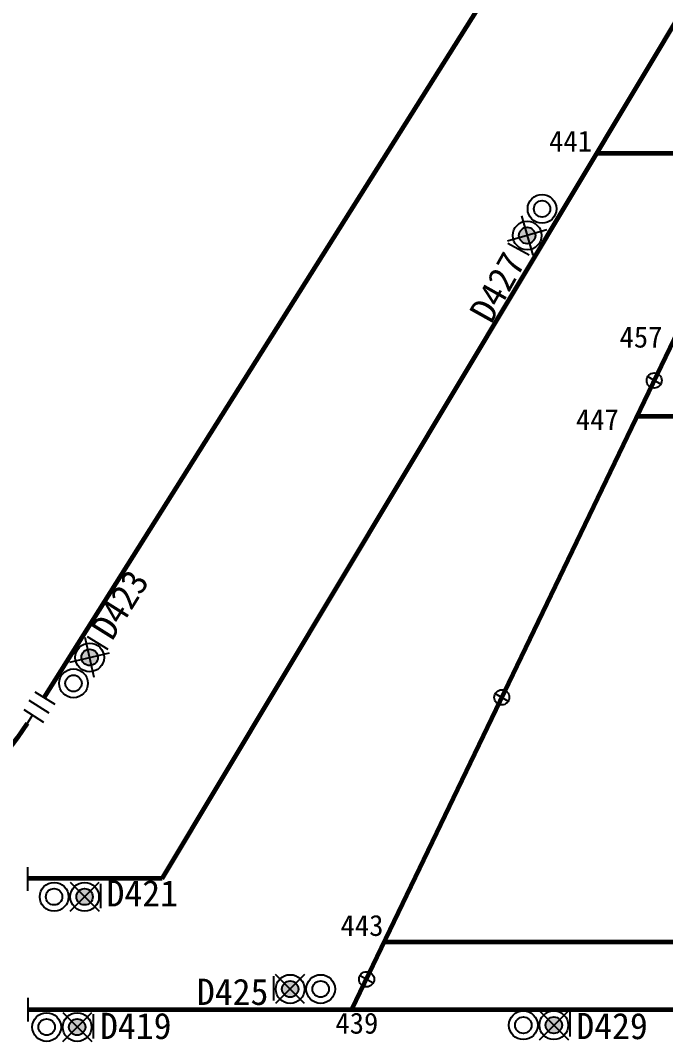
# Model space of a CAD drawing. Header units: millimetres. Extents: x -17381 to -15684, y 1883 to 2345.
# Drawn here: x -17232.55 to -17207.99, y 2019.73 to 2058.59 of the extents above; entities that cross this region are included whole.
import ezdxf

# ---------------------------------------------------------------- set-up
doc = ezdxf.new("R2010")
doc.units = ezdxf.units.MM
doc.layers.add('1', color=1, linetype='Continuous')
doc.layers.add('站台', color=7, linetype='Continuous')
doc.styles.get("Standard").update_dxf_attribs({"font": ''})
doc.styles.add('宋体', font='')
doc.styles.get('Standard').set_extended_font_data('SimSun')
doc.styles.get('宋体').set_extended_font_data('SimSun')

# ---------------------------------------------------------------- blocks, each defined once
blk = doc.blocks.new('qxjyj')
at = {"layer": '1', "color": 1}
blk.add_line((0, 1.6), (0, -1.6), dxfattribs=at)
blk.add_circle((-0.01, 0), 1.6, dxfattribs=at)

msp = doc.modelspace()

# ---------------------------------------------------------------- hatches: boundary and pattern name
at = {"lineweight": -3}
h = msp.add_hatch(color=5, dxfattribs=at)
h.paths.add_polyline_path([(-17213.347, 2050.705), (-17213.262, 2050.404), (-17213.562, 2050.319, -0.414214)])
h.paths.add_polyline_path([(-17213.262, 2050.404), (-17213.347, 2050.705, -0.198912), (-17213.109, 2050.677, -0.198912), (-17212.961, 2050.489)])
h.paths.add_polyline_path([(-17213.262, 2050.404), (-17212.961, 2050.489, -0.414214), (-17213.177, 2050.104)])
h.paths.add_polyline_path([(-17213.562, 2050.319), (-17213.262, 2050.404), (-17213.177, 2050.104, -0.198912), (-17213.414, 2050.132, -0.198912)])
h = msp.add_hatch(color=5, dxfattribs=at)
h.paths.add_polyline_path([(-17230.217, 2034.278), (-17229.913, 2034.349), (-17229.983, 2034.653, 0.414214)])
h.paths.add_polyline_path([(-17229.913, 2034.349), (-17230.217, 2034.278, 0.198912), (-17230.079, 2034.084, 0.198912), (-17229.843, 2034.045)])
h.paths.add_polyline_path([(-17229.913, 2034.349), (-17229.843, 2034.045, 0.414214), (-17229.609, 2034.419)])
h.paths.add_polyline_path([(-17229.983, 2034.653), (-17229.913, 2034.349), (-17229.609, 2034.419, 0.198912), (-17229.748, 2034.613, 0.198912)])
h = msp.add_hatch(color=5, dxfattribs=at)
h.paths.add_polyline_path([(-17230.325, 2025.463), (-17230.105, 2025.242), (-17229.884, 2025.463, 0.414214)])
h.paths.add_polyline_path([(-17230.105, 2025.242), (-17230.325, 2025.463, 0.198912), (-17230.417, 2025.242, 0.198912), (-17230.325, 2025.021)])
h.paths.add_polyline_path([(-17230.105, 2025.242), (-17230.325, 2025.021, 0.414214), (-17229.884, 2025.021)])
h.paths.add_polyline_path([(-17229.884, 2025.463), (-17230.105, 2025.242), (-17229.884, 2025.021, 0.198912), (-17229.793, 2025.242, 0.198912)])
h = msp.add_hatch(color=5, dxfattribs=at)
h.paths.add_polyline_path([(-17222.062, 2021.951), (-17222.282, 2021.731), (-17222.503, 2021.951, -0.414214)])
h.paths.add_polyline_path([(-17222.282, 2021.731), (-17222.062, 2021.951, -0.198912), (-17221.97, 2021.731, -0.198912), (-17222.062, 2021.51)])
h.paths.add_polyline_path([(-17222.282, 2021.731), (-17222.062, 2021.51, -0.414214), (-17222.503, 2021.51)])
h.paths.add_polyline_path([(-17222.503, 2021.951), (-17222.282, 2021.731), (-17222.503, 2021.51, -0.198912), (-17222.594, 2021.731, -0.198912)])
h = msp.add_hatch(color=5, dxfattribs=at)
h.paths.add_polyline_path([(-17230.609, 2020.505), (-17230.389, 2020.284), (-17230.168, 2020.505, 0.414214)])
h.paths.add_polyline_path([(-17230.389, 2020.284), (-17230.609, 2020.505, 0.198912), (-17230.701, 2020.284, 0.198912), (-17230.609, 2020.063)])
h.paths.add_polyline_path([(-17230.389, 2020.284), (-17230.609, 2020.063, 0.414214), (-17230.168, 2020.063)])
h.paths.add_polyline_path([(-17230.168, 2020.505), (-17230.389, 2020.284), (-17230.168, 2020.063, 0.198912), (-17230.077, 2020.284, 0.198912)])
h = msp.add_hatch(color=5, dxfattribs=at)
h.paths.add_polyline_path([(-17212.466, 2020.576), (-17212.246, 2020.356), (-17212.025, 2020.576, 0.414214)])
h.paths.add_polyline_path([(-17212.246, 2020.356), (-17212.466, 2020.576, 0.198912), (-17212.558, 2020.356, 0.198912), (-17212.466, 2020.135)])
h.paths.add_polyline_path([(-17212.246, 2020.356), (-17212.466, 2020.135, 0.414214), (-17212.025, 2020.135)])
h.paths.add_polyline_path([(-17212.025, 2020.576), (-17212.246, 2020.356), (-17212.025, 2020.135, 0.198912), (-17211.934, 2020.356, 0.198912)])

# ---------------------------------------------------------------- linework, layer by layer
at = {"color": 6, "lineweight": 60}
for p, q in [((-17210.613, 2053.541), (-17198.302, 2053.541)), ((-17227.148, 2025.937), (-17232.273, 2025.937))]:
    msp.add_line(p, q, dxfattribs=at)
at = {"lineweight": -3}
for p, q in [((-17213.474, 2051.155), (-17213.049, 2049.654)), ((-17212.511, 2050.617), (-17214.012, 2050.192)), ((-17213.186, 2049.65), (-17213.993, 2050.101)), ((-17229.738, 2033.589), (-17230.089, 2035.109)), ((-17229.215, 2034.645), (-17230, 2035.136)), ((-17230.673, 2034.173), (-17229.153, 2034.524)), ((-17231.998, 2033.046), (-17231.237, 2032.566)), ((-17231.451, 2032.228), (-17232.212, 2032.708)), ((-17232.425, 2032.37), (-17231.664, 2031.889)), ((-17232.273, 2026.37), (-17232.273, 2025.47)), ((-17230.656, 2024.69), (-17229.553, 2025.794)), ((-17230.656, 2025.794), (-17229.553, 2024.69)), ((-17229.483, 2024.807), (-17229.483, 2025.733)), ((-17222.904, 2021.296), (-17222.904, 2022.222)), ((-17221.731, 2021.179), (-17222.834, 2022.282)), ((-17221.731, 2022.282), (-17222.834, 2021.179)), ((-17232.272, 2021.394), (-17232.272, 2020.494)), ((-17212.797, 2019.804), (-17211.694, 2020.907)), ((-17212.797, 2020.907), (-17211.694, 2019.804)), ((-17230.94, 2019.732), (-17229.837, 2020.835)), ((-17230.94, 2020.835), (-17229.837, 2019.732)), ((-17229.767, 2019.849), (-17229.767, 2020.775)), ((-17211.624, 2019.921), (-17211.624, 2020.846))]:
    msp.add_line(p, q, dxfattribs=at)
at = {"color": 5, "lineweight": -3}
for p, q in [((-17213.474, 2051.155), (-17213.049, 2049.654)), ((-17212.511, 2050.617), (-17214.012, 2050.192)), ((-17229.738, 2033.589), (-17230.089, 2035.109)), ((-17230.673, 2034.173), (-17229.153, 2034.524)), ((-17230.656, 2025.794), (-17229.553, 2024.69)), ((-17230.656, 2024.69), (-17229.553, 2025.794)), ((-17221.731, 2022.282), (-17222.834, 2021.179)), ((-17221.731, 2021.179), (-17222.834, 2022.282)), ((-17212.797, 2020.907), (-17211.694, 2019.804)), ((-17212.797, 2019.804), (-17211.694, 2020.907)), ((-17230.94, 2020.835), (-17229.837, 2019.732)), ((-17230.94, 2019.732), (-17229.837, 2020.835))]:
    msp.add_line(p, q, dxfattribs=at)
at = {"color": 124, "lineweight": -3}
for p, q in [((-17213.262, 2050.404), (-17213.262, 2050.404)), ((-17213.262, 2050.404), (-17213.262, 2050.404)), ((-17229.913, 2034.349), (-17229.913, 2034.349)), ((-17229.913, 2034.349), (-17229.913, 2034.349)), ((-17230.105, 2025.242), (-17230.105, 2025.242)), ((-17230.105, 2025.242), (-17230.105, 2025.242)), ((-17222.282, 2021.731), (-17222.282, 2021.731)), ((-17222.282, 2021.731), (-17222.282, 2021.731)), ((-17230.389, 2020.284), (-17230.389, 2020.284)), ((-17230.389, 2020.284), (-17230.389, 2020.284)), ((-17212.246, 2020.356), (-17212.246, 2020.356)), ((-17212.246, 2020.356), (-17212.246, 2020.356))]:
    msp.add_line(p, q, dxfattribs=at)
at = {"color": 1, "lineweight": 60}
for p, q in [((-17209.075, 2043.528), (-17142.197, 2043.528)), ((-17218.698, 2023.528), (-17138.893, 2023.528)), ((-17232.272, 2020.954), (-17140.716, 2020.954))]:
    msp.add_line(p, q, dxfattribs=at)
at = {"lineweight": -3}
for centre, radius in [((-17212.695, 2051.418), 0.546), ((-17212.695, 2051.418), 0.312), ((-17230.528, 2033.364), 0.546), ((-17230.528, 2033.364), 0.312), ((-17231.266, 2025.242), 0.546), ((-17231.266, 2025.242), 0.312), ((-17221.121, 2021.731), 0.546), ((-17221.121, 2021.731), 0.312), ((-17213.407, 2020.356), 0.546), ((-17231.55, 2020.284), 0.546), ((-17231.55, 2020.284), 0.312), ((-17213.407, 2020.356), 0.312)]:
    msp.add_circle(centre, radius, dxfattribs=at)
at = {"color": 5, "lineweight": -3}
for centre, radius in [((-17213.262, 2050.404), 0.546), ((-17213.262, 2050.404), 0.312), ((-17229.913, 2034.349), 0.546), ((-17229.913, 2034.349), 0.312), ((-17230.105, 2025.242), 0.546), ((-17230.105, 2025.242), 0.312), ((-17222.282, 2021.731), 0.546), ((-17222.282, 2021.731), 0.312), ((-17212.246, 2020.356), 0.546), ((-17230.389, 2020.284), 0.546), ((-17230.389, 2020.284), 0.312), ((-17212.246, 2020.356), 0.312)]:
    msp.add_circle(centre, radius, dxfattribs=at)
at = {"color": 124, "lineweight": 60}
msp.add_arc((-17243.216, 2039.013), 13.076, 279.6645, 326.7799, dxfattribs=at)
at = {"layer": '站台', "color": 1, "lineweight": 60}
for p, q in [((-17231.651, 2032.827), (-17193.401, 2093.547)), ((-17219.937, 2020.954), (-17205.476, 2051.008))]:
    msp.add_line(p, q, dxfattribs=at)
at = {"layer": '站台', "color": 6, "lineweight": 60}
msp.add_line((-17227.148, 2025.937), (-17195.646, 2078.528), dxfattribs=at)
at = {"layer": '站台', "color": 124, "lineweight": -3}
msp.add_line((-17232.277, 2031.849), (-17232.084, 2032.154), dxfattribs=at)

# ---------------------------------------------------------------- block references
at = {"color": 0, "xscale": 0.1799999999996088, "yscale": 0.1799999999996088, "zscale": 0.1799999999996088, "rotation": 60.07014464797329}
for p in [(-17208.424, 2044.89), (-17214.228, 2032.831), (-17219.372, 2022.105)]:
    msp.add_blockref('qxjyj', p, dxfattribs=at)

# ---------------------------------------------------------------- texts
at = {"color": 124, "lineweight": -3, "style": '宋体'}
for s, insert, char_height, width, attachment_point in [('{\\C256;441}', (-17212.427, 2054.396), 0.8, 1.31916, 1), ('{\\C256;457}', (-17209.745, 2046.94), 0.8, 0.90837, 1), ('{\\C256;447}', (-17211.406, 2043.798), 0.8, 0.88984, 1), ('{\\C256;D421}', (-17229.271, 2025.875), 1, 1.49222, 1), ('{\\C256;443}', (-17220.363, 2024.552), 0.8, 1.31916, 1), ('{\\C256;D425}', (-17223.11, 2022.126), 1, 1.49222, 3), ('{\\C256;439}', (-17220.56, 2020.833), 0.8, 1.31916, 1)]:
    msp.add_mtext(s, dxfattribs=dict(at, insert=insert, char_height=char_height, width=width, attachment_point=attachment_point))
at = {"color": 124, "lineweight": -3, "char_height": 1, "width": 1.49222, "style": '宋体'}
for s, insert, attachment_point, rotation in [('{\\C256;D427}', (-17214.173, 2049.874), 3, 60.7949), ('{\\C256;D423}', (-17229.905, 2035.478), 1, 58)]:
    msp.add_mtext(s, dxfattribs=dict(at, insert=insert, attachment_point=attachment_point, rotation=rotation))
at = {"color": 124, "lineweight": -3, "char_height": 1, "width": 1.49222, "attachment_point": 1}
for s, insert in [('{\\C256;D419}', (-17229.519, 2020.829)), ('{\\C256;D429}', (-17211.391, 2020.825))]:
    msp.add_mtext(s, dxfattribs=dict(at, insert=insert))

doc.saveas('drawing.dxf')
